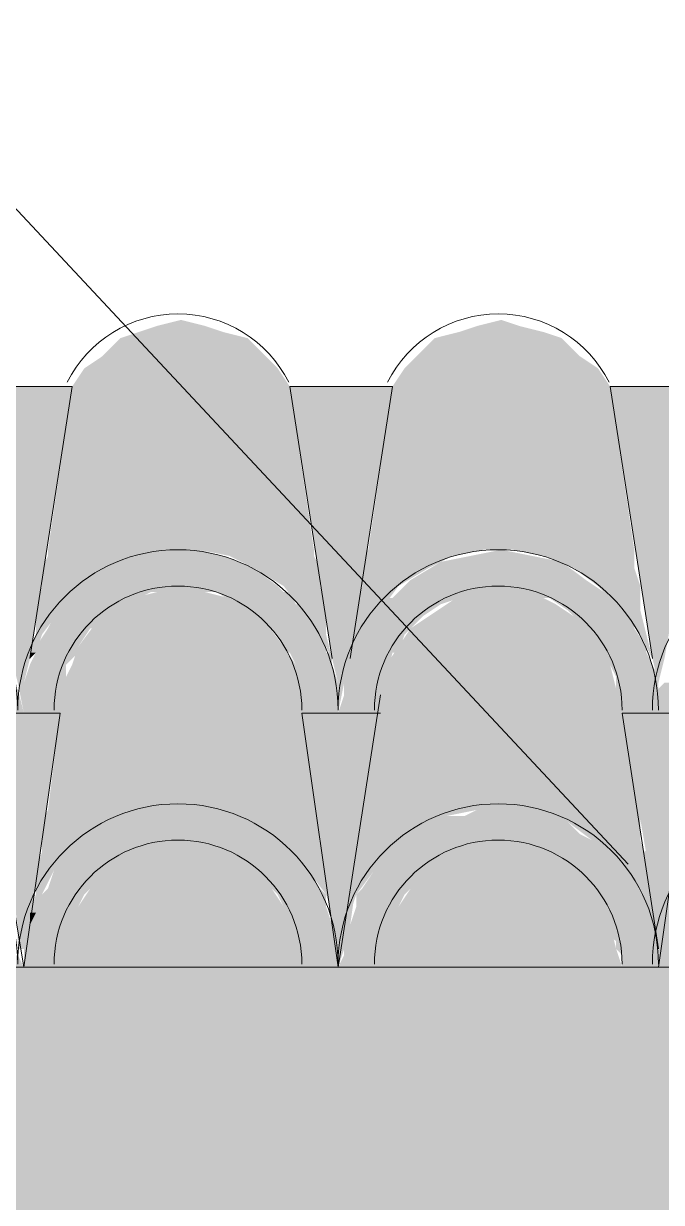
# Model space of a CAD drawing. Header units: millimetres. Extents: x 3949 to 6037, y -1956 to 1273.
# Drawn here: x 4827.37 to 4832.53, y -1552.83 to -1543.31 of the extents above; entities that cross this region are included whole.
import ezdxf

# ---------------------------------------------------------------- set-up
doc = ezdxf.new("R2010")
doc.units = ezdxf.units.MM
doc.layers.add('PADRÃO DE ENTRADA', color=7, linetype='Continuous', lineweight=0)

msp = doc.modelspace()

# ---------------------------------------------------------------- hatches: boundary and pattern name
at = {"layer": 'PADRÃO DE ENTRADA', "true_color": 0xffdf7e}
h = msp.add_hatch(color=41, dxfattribs=at)
h.dxf.hatch_style = 1
h.paths.add_polyline_path([(4835.4309, -1550.9297), (4835.0892, -1550.9297), (4834.7475, -1550.9297), (4829.8166, -1550.9297), (4829.6213, -1550.9297), (4812.6806, -1550.9297), (4812.2412, -1550.9297), (4811.9483, -1550.9297), (4811.6065, -1550.9297), (4811.1672, -1550.9297), (4811.1672, -1564.6455), (4821.4032, -1564.6455), (4826.8079, -1566.7879), (4826.8711, -1566.5984), (4827.9939, -1567.2819), (4826.7246, -1567.0377), (4826.8079, -1566.7879), (4821.4032, -1564.6455), (4811.1672, -1564.6455), (4811.1672, -1576.1533), (4812.4709, -1576.6701), (4812.5341, -1576.4805), (4813.657, -1577.164), (4812.3877, -1576.9199), (4812.4709, -1576.6701), (4811.1672, -1576.1533), (4811.1672, -1595.5028), (4835.1463, -1595.5028), (4835.1463, -1594.087), (4836.4156, -1594.087), (4836.4156, -1595.5028), (4846.5087, -1595.5028), (4846.2662, -1550.9297), (4836.4074, -1550.9297), (4836.4074, -1561.0844), (4842.9976, -1561.0844), (4842.9976, -1585.2731), (4836.855, -1585.2731), (4836.855, -1586.2007), (4834.5116, -1586.2007), (4834.5116, -1585.2731), (4831.633, -1585.2731), (4831.633, -1585.7259), (4830.1812, -1585.7259), (4830.1812, -1585.2731), (4828.4881, -1585.2731), (4828.4881, -1561.0844), (4835.4309, -1561.0844)])
h.paths.add_polyline_path([(4826.7102, -1578.2617), (4826.7102, -1578.5536), (4827.2814, -1578.5536), (4827.2814, -1579.1883), (4826.7102, -1579.1883), (4826.7102, -1579.4549), (4815.2227, -1579.4549), (4815.2227, -1579.1883), (4814.6261, -1579.1883), (4814.6261, -1578.5536), (4815.2227, -1578.5536), (4815.2227, -1578.2617)], flags=16)
h.paths.add_polyline_path([(4826.1136, -1578.5536), (4826.1136, -1578.4521), (4826.5706, -1578.4521), (4826.5706, -1579.2899), (4826.1136, -1579.2899), (4815.8193, -1579.1883), (4815.8193, -1579.2899), (4815.3369, -1579.2899), (4815.3369, -1578.4521), (4815.8193, -1578.4521), (4815.8193, -1578.5536)], flags=0)
h.paths.add_polyline_path([(4825.3132, -1595.6059), (4832.7002, -1595.6059), (4832.7002, -1592.3623), (4825.3132, -1592.3623)], flags=9)

# ---------------------------------------------------------------- linework, layer by layer
at = {"layer": 'PADRÃO DE ENTRADA', "color": 150, "lineweight": 5, "true_color": 0x007eff}
msp.add_lwpolyline([(4832.2576, -1550.0997), (4825.9109, -1543.3137), (4825.3251, -1543.3137)], dxfattribs=at)
at = {"layer": 'PADRÃO DE ENTRADA', "color": 7, "lineweight": 5}
for points in [[(4826.9362, -1546.2429), (4827.7661, -1546.2429)], [(4827.4244, -1548.4399), (4827.7661, -1546.2429)], [(4829.5237, -1546.2429), (4830.3536, -1546.2429)], [(4829.8654, -1548.4399), (4829.5237, -1546.2429)], [(4830.0119, -1548.4399), (4830.3536, -1546.2429)], [(4832.1112, -1546.2429), (4832.9411, -1546.2429)], [(4832.4529, -1548.4399), (4832.1112, -1546.2429)], [(4829.6213, -1548.8792), (4829.9142, -1550.9297), (4830.256, -1548.7328)], [(4827.6685, -1548.8792), (4827.3756, -1548.8792), (4827.0338, -1548.8792)], [(4827.0338, -1548.8792), (4827.3756, -1550.9297), (4827.6685, -1548.8792)], [(4830.256, -1548.8792), (4829.9142, -1548.8792), (4829.6213, -1548.8792)], [(4829.9142, -1548.8792), (4829.9142, -1548.8792)], [(4832.7946, -1548.8792), (4832.5017, -1548.8792), (4832.2088, -1548.8792)], [(4832.5017, -1550.7832), (4832.2088, -1548.8792)], [(4832.5017, -1550.9297), (4832.7946, -1548.8792)], [(4832.5017, -1548.8792), (4832.5017, -1548.8792)], [(4832.5017, -1548.8792), (4832.5017, -1548.8792)], [(4841.1918, -1550.9297), (4812.6806, -1550.9297)], [(4827.6685, -1550.9297), (4827.3756, -1550.9297), (4827.0338, -1550.9297)], [(4830.256, -1550.9297), (4829.9142, -1550.9297), (4829.6213, -1550.9297)], [(4829.8166, -1550.9297), (4847.929, -1550.9297), (4846.5132, -1550.9297), (4847.929, -1550.9297)], [(4832.7946, -1550.9297), (4832.5017, -1550.9297), (4832.2088, -1550.9297)]]:
    msp.add_lwpolyline(points, dxfattribs=at)
for points in [[(4824.7393, -1548.8547, -0.999977), (4827.3266, -1548.8548, -0.999977), (4829.9141, -1548.8548, -0.999977), (4832.5016, -1548.8548)], [(4832.4529, -1548.8547, -0.999977), (4835.0403, -1548.8548, -0.999977), (4837.6278, -1548.8548, -0.999977), (4840.2153, -1548.8548)], [(4824.7393, -1550.9052, -0.999977), (4827.3266, -1550.9053, -0.999977), (4829.9141, -1550.9053, -0.999977), (4832.5016, -1550.9053)], [(4832.4529, -1550.9052, -0.999977), (4835.0403, -1550.9053, -0.999977), (4837.6278, -1550.9053, -0.999977), (4840.2153, -1550.9053)]]:
    msp.add_lwpolyline(points, format="xyb", dxfattribs=at)
for centre, start, end in [((4828.6205, -1546.6579), 26.62312, 153.36929), ((4831.208, -1546.6579), 26.62312, 153.36929), ((4828.6205, -1548.8548), 0.0024, 179.9938), ((4831.208, -1548.8548), 0.0024, 179.9938), ((4828.6205, -1550.9053), 0.0024, 179.9938), ((4831.208, -1550.9053), 0.0024, 179.9938)]:
    msp.add_arc(centre, 1.0008, start, end, dxfattribs=at)
at = {"layer": 'PADRÃO DE ENTRADA', "color": 244, "true_color": 0x991b1e, "transparency": 33554559}
for points in [[(4828.4496, -1545.7547), (4828.8402, -1545.7547), (4828.3032, -1545.8035)], [(4828.8402, -1545.7547), (4828.3032, -1545.8035), (4828.9866, -1545.8035)], [(4828.6449, -1545.7059), (4828.4496, -1545.7547), (4828.8402, -1545.7547)], [(4831.0371, -1545.7547), (4831.3788, -1545.7547), (4830.8906, -1545.8035)], [(4831.3788, -1545.7547), (4830.8906, -1545.8035), (4831.5741, -1545.8035)], [(4831.2324, -1545.7059), (4831.0371, -1545.7547), (4831.3788, -1545.7547)], [(4828.1567, -1545.8524), (4829.1819, -1545.8524), (4828.0102, -1545.9988)], [(4829.1819, -1545.8524), (4828.0102, -1545.9988), (4829.3284, -1545.9988)], [(4828.3032, -1545.8035), (4828.9866, -1545.8035), (4828.1567, -1545.8524)], [(4828.9866, -1545.8035), (4828.1567, -1545.8524), (4829.1819, -1545.8524)], [(4830.6954, -1545.8524), (4831.7206, -1545.8524), (4830.5489, -1545.9988)], [(4831.7206, -1545.8524), (4830.5489, -1545.9988), (4831.867, -1545.9988)], [(4830.8906, -1545.8035), (4831.5741, -1545.8035), (4830.6954, -1545.8524)], [(4831.5741, -1545.8035), (4830.6954, -1545.8524), (4831.7206, -1545.8524)], [(4828.0102, -1545.9988), (4829.3284, -1545.9988), (4827.8638, -1546.0965)], [(4829.3284, -1545.9988), (4827.8638, -1546.0965), (4829.426, -1546.0965)], [(4830.5489, -1545.9988), (4831.867, -1545.9988), (4830.4513, -1546.0965)], [(4831.867, -1545.9988), (4830.4513, -1546.0965), (4832.0135, -1546.0965)], [(4827.8638, -1546.0965), (4829.426, -1546.0965), (4827.7661, -1546.2429)], [(4829.426, -1546.0965), (4827.7661, -1546.2429), (4829.5237, -1546.2429)], [(4830.4513, -1546.0965), (4832.0135, -1546.0965), (4830.3536, -1546.2429)], [(4832.0135, -1546.0965), (4830.3536, -1546.2429), (4832.1112, -1546.2429)], [(4827.7661, -1546.2429), (4829.5237, -1546.2429), (4827.5708, -1547.5611)], [(4829.5237, -1546.2429), (4827.5708, -1547.5611), (4829.7189, -1547.5611)], [(4830.3536, -1546.2429), (4832.1112, -1546.2429), (4830.1583, -1547.5611)], [(4832.1112, -1546.2429), (4830.1583, -1547.5611), (4832.3064, -1547.5611)], [(4827.5708, -1547.5611), (4828.5473, -1547.5611), (4827.5708, -1547.6099)], [(4828.5473, -1547.5611), (4827.5708, -1547.6099), (4828.3032, -1547.6099)], [(4828.7914, -1547.5611), (4829.7189, -1547.5611), (4828.5473, -1547.5611)], [(4828.7914, -1547.5611), (4828.7914, -1547.5611), (4829.7189, -1547.5611)], [(4828.7914, -1547.5611), (4829.7189, -1547.5611), (4829.0355, -1547.6099)], [(4829.7189, -1547.5611), (4829.0355, -1547.6099), (4829.7189, -1547.6099)], [(4830.1583, -1547.5611), (4831.0859, -1547.5611), (4830.1095, -1547.6099)], [(4831.0859, -1547.5611), (4830.1095, -1547.6099), (4830.8418, -1547.6099)], [(4831.33, -1547.5611), (4832.3064, -1547.5611), (4831.0859, -1547.5611)], [(4831.33, -1547.5611), (4831.33, -1547.5611), (4832.3064, -1547.5611)], [(4831.33, -1547.5611), (4832.3064, -1547.5611), (4831.5741, -1547.6099)], [(4832.3064, -1547.5611), (4831.5741, -1547.6099), (4832.3064, -1547.6099)], [(4827.5708, -1547.6099), (4828.3032, -1547.6099), (4827.522, -1547.7075)], [(4828.3032, -1547.6099), (4827.522, -1547.7075), (4828.0591, -1547.7075)], [(4829.0355, -1547.6099), (4829.7189, -1547.6099), (4829.2307, -1547.7075)], [(4829.7189, -1547.6099), (4829.2307, -1547.7075), (4829.7678, -1547.7075)], [(4830.1095, -1547.6099), (4830.8418, -1547.6099), (4830.1095, -1547.7075)], [(4830.8418, -1547.6099), (4830.1095, -1547.7075), (4830.6465, -1547.7075)], [(4831.5741, -1547.6099), (4832.3064, -1547.6099), (4831.8182, -1547.7075)], [(4832.3064, -1547.6099), (4831.8182, -1547.7075), (4832.3064, -1547.7075)], [(4827.522, -1547.7075), (4828.0591, -1547.7075), (4827.522, -1547.854)], [(4828.0591, -1547.7075), (4827.522, -1547.854), (4827.8638, -1547.854)], [(4829.2307, -1547.7075), (4829.7678, -1547.7075), (4829.4748, -1547.854)], [(4829.7678, -1547.7075), (4829.4748, -1547.854), (4829.7678, -1547.854)], [(4830.1095, -1547.7075), (4830.6465, -1547.7075), (4830.1095, -1547.854)], [(4830.6465, -1547.7075), (4830.1095, -1547.854), (4830.4024, -1547.854)], [(4831.8182, -1547.7075), (4832.3064, -1547.7075), (4832.0135, -1547.854)], [(4832.3064, -1547.7075), (4832.0135, -1547.854), (4832.3553, -1547.854)], [(4827.522, -1547.854), (4827.8638, -1547.854), (4827.4732, -1548.0493)], [(4827.8638, -1547.854), (4827.4732, -1548.0493), (4827.6685, -1548.0493)], [(4829.4748, -1547.854), (4829.7678, -1547.854), (4829.6213, -1548.0493)], [(4829.7678, -1547.854), (4829.6213, -1548.0493), (4829.8166, -1548.0493)], [(4830.1095, -1547.854), (4830.4024, -1547.854), (4830.0607, -1548.0493)], [(4830.4024, -1547.854), (4830.0607, -1548.0493), (4830.256, -1548.0493)], [(4832.0135, -1547.854), (4832.3553, -1547.854), (4832.2088, -1548.0493)], [(4832.3553, -1547.854), (4832.2088, -1548.0493), (4832.3553, -1548.0493)], [(4828.2543, -1547.9516), (4829.0355, -1547.9516), (4828.1079, -1548.0493)], [(4829.0355, -1547.9516), (4828.1079, -1548.0493), (4829.1819, -1548.0493)], [(4828.4496, -1547.9028), (4828.8402, -1547.9028), (4828.2543, -1547.9516)], [(4828.8402, -1547.9028), (4828.2543, -1547.9516), (4829.0355, -1547.9516)], [(4828.6449, -1547.9028), (4828.4496, -1547.9028), (4828.8402, -1547.9028)], [(4830.9395, -1547.9028), (4831.4765, -1547.9028), (4830.793, -1548.0005)], [(4831.4765, -1547.9028), (4830.793, -1548.0005), (4831.6718, -1548.0005)], [(4831.1347, -1547.9028), (4831.33, -1547.9028), (4830.9395, -1547.9028)], [(4831.33, -1547.9028), (4830.9395, -1547.9028), (4831.4765, -1547.9028)], [(4827.4732, -1548.0493), (4827.6685, -1548.0493), (4827.4732, -1548.2446)], [(4827.6685, -1548.0493), (4827.4732, -1548.2446), (4827.522, -1548.2446)], [(4828.1079, -1548.0493), (4829.1819, -1548.0493), (4827.9614, -1548.1469)], [(4829.1819, -1548.0493), (4827.9614, -1548.1469), (4829.3284, -1548.1469)], [(4829.6213, -1548.0493), (4829.8166, -1548.0493), (4829.7678, -1548.2446)], [(4829.8166, -1548.0493), (4829.7678, -1548.2446), (4829.8166, -1548.2446)], [(4830.0607, -1548.0493), (4830.256, -1548.0493), (4830.0119, -1548.2446)], [(4830.256, -1548.0493), (4830.0119, -1548.2446), (4830.1095, -1548.2446)], [(4830.793, -1548.0005), (4831.6718, -1548.0005), (4830.6465, -1548.0981)], [(4831.6718, -1548.0005), (4830.6465, -1548.0981), (4831.8182, -1548.0981)], [(4832.2088, -1548.0493), (4832.3553, -1548.0493), (4832.3553, -1548.2446)], [(4832.3553, -1548.0493), (4832.3553, -1548.2446), (4832.4041, -1548.2446)], [(4827.9614, -1548.1469), (4829.3284, -1548.1469), (4827.8149, -1548.3422)], [(4829.3284, -1548.1469), (4827.8149, -1548.3422), (4829.4748, -1548.3422)], [(4830.6465, -1548.0981), (4831.8182, -1548.0981), (4830.5001, -1548.1957)], [(4831.8182, -1548.0981), (4830.5001, -1548.1957), (4831.9647, -1548.1957)], [(4827.4732, -1548.2446), (4827.522, -1548.2446), (4827.4244, -1548.391)], [(4827.522, -1548.2446), (4827.4244, -1548.391), (4827.4732, -1548.391)], [(4829.8654, -1548.4399), (4829.8166, -1548.2446), (4829.7678, -1548.2446)], [(4829.8654, -1548.4399), (4829.8654, -1548.4399), (4829.8166, -1548.2446)], [(4830.0119, -1548.4399), (4830.0119, -1548.4399), (4830.1095, -1548.2446)], [(4830.0119, -1548.4399), (4830.1095, -1548.2446), (4830.0119, -1548.2446)], [(4830.5001, -1548.1957), (4831.9647, -1548.1957), (4830.4024, -1548.3422)], [(4831.9647, -1548.1957), (4830.4024, -1548.3422), (4832.0623, -1548.3422)], [(4832.4529, -1548.4399), (4832.4041, -1548.2446), (4832.3553, -1548.2446)], [(4832.4529, -1548.4399), (4832.4529, -1548.4399), (4832.4041, -1548.2446)], [(4827.8149, -1548.3422), (4829.4748, -1548.3422), (4827.7661, -1548.4887)], [(4829.4748, -1548.3422), (4827.7661, -1548.4887), (4829.5725, -1548.4887)], [(4830.4024, -1548.3422), (4832.0623, -1548.3422), (4830.3048, -1548.4887)], [(4832.0623, -1548.3422), (4830.3048, -1548.4887), (4832.1112, -1548.4887)], [(4827.4732, -1548.391), (4827.4244, -1548.391), (4827.4244, -1548.4399)], [(4827.7661, -1548.4887), (4829.5725, -1548.4887), (4827.6685, -1548.684)], [(4829.5725, -1548.4887), (4827.6685, -1548.684), (4829.6213, -1548.684)], [(4830.3048, -1548.4887), (4832.1112, -1548.4887), (4830.256, -1548.684)], [(4832.1112, -1548.4887), (4830.256, -1548.684), (4832.16, -1548.684)], [(4827.6685, -1548.684), (4829.6213, -1548.684), (4827.6685, -1548.8792)], [(4829.6213, -1548.684), (4827.6685, -1548.8792), (4829.6213, -1548.8792)], [(4830.256, -1548.684), (4832.16, -1548.684), (4830.256, -1548.8792)], [(4832.16, -1548.684), (4830.256, -1548.8792), (4832.2088, -1548.8792)], [(4827.6685, -1548.8792), (4829.6213, -1548.8792), (4827.5708, -1549.6604)], [(4829.6213, -1548.8792), (4827.5708, -1549.6604), (4829.7678, -1549.6604)], [(4830.256, -1548.8792), (4832.2088, -1548.8792), (4830.1095, -1549.6604)], [(4832.2088, -1548.8792), (4830.1095, -1549.6604), (4832.3553, -1549.6604)], [(4827.5708, -1549.6604), (4828.4008, -1549.6604), (4827.522, -1549.758)], [(4828.4008, -1549.6604), (4827.522, -1549.758), (4828.2055, -1549.758)], [(4828.6449, -1549.6604), (4827.5708, -1549.6604), (4828.4008, -1549.6604)], [(4828.889, -1549.6604), (4829.7678, -1549.6604), (4828.6449, -1549.6604)], [(4828.889, -1549.6604), (4828.889, -1549.6604), (4829.7678, -1549.6604)], [(4828.889, -1549.6604), (4829.7678, -1549.6604), (4829.1331, -1549.758)], [(4829.7678, -1549.6604), (4829.1331, -1549.758), (4829.7678, -1549.758)], [(4831.2812, -1549.6604), (4830.1095, -1549.6604), (4831.0371, -1549.6604)], [(4830.1095, -1549.6604), (4831.0371, -1549.6604), (4830.1095, -1549.7092)], [(4831.0371, -1549.6604), (4830.1095, -1549.7092), (4830.793, -1549.7092)], [(4831.2812, -1549.6604), (4832.3553, -1549.6604), (4831.5253, -1549.7092)], [(4832.3553, -1549.6604), (4831.5253, -1549.7092), (4832.3553, -1549.7092)], [(4827.522, -1549.758), (4828.2055, -1549.758), (4827.522, -1549.8556)], [(4828.2055, -1549.758), (4827.522, -1549.8556), (4827.9614, -1549.8556)], [(4829.1331, -1549.758), (4829.7678, -1549.758), (4829.3284, -1549.8556)], [(4829.7678, -1549.758), (4829.3284, -1549.8556), (4829.7678, -1549.8556)], [(4830.1095, -1549.7092), (4830.793, -1549.7092), (4830.1095, -1549.8556)], [(4830.793, -1549.7092), (4830.1095, -1549.8556), (4830.5977, -1549.8556)], [(4831.5253, -1549.7092), (4832.3553, -1549.7092), (4831.7694, -1549.758)], [(4832.3553, -1549.7092), (4831.7694, -1549.758), (4832.3553, -1549.758)], [(4831.7694, -1549.758), (4832.3553, -1549.758), (4831.9647, -1549.9045)], [(4832.3553, -1549.758), (4831.9647, -1549.9045), (4832.3553, -1549.9045)], [(4827.522, -1549.8556), (4827.9614, -1549.8556), (4827.522, -1550.0021)], [(4827.9614, -1549.8556), (4827.522, -1550.0021), (4827.8149, -1550.0021)], [(4829.3284, -1549.8556), (4829.7678, -1549.8556), (4829.5237, -1550.0021)], [(4829.7678, -1549.8556), (4829.5237, -1550.0021), (4829.8166, -1550.0021)], [(4830.1095, -1549.8556), (4830.5977, -1549.8556), (4830.0607, -1549.9533)], [(4830.5977, -1549.8556), (4830.0607, -1549.9533), (4830.4024, -1549.9533)], [(4830.0607, -1549.9533), (4830.4024, -1549.9533), (4830.0607, -1550.1486)], [(4830.4024, -1549.9533), (4830.0607, -1550.1486), (4830.2072, -1550.1486)], [(4831.9647, -1549.9045), (4832.3553, -1549.9045), (4832.16, -1550.0509)], [(4832.3553, -1549.9045), (4832.16, -1550.0509), (4832.4041, -1550.0509)], [(4827.522, -1550.0021), (4827.8149, -1550.0021), (4827.4732, -1550.1486)], [(4827.8149, -1550.0021), (4827.4732, -1550.1486), (4827.6197, -1550.1486)], [(4829.5237, -1550.0021), (4829.8166, -1550.0021), (4829.6701, -1550.1486)], [(4829.8166, -1550.0021), (4829.6701, -1550.1486), (4829.8166, -1550.1486)], [(4832.16, -1550.0509), (4832.4041, -1550.0509), (4832.3064, -1550.2462)], [(4832.4041, -1550.0509), (4832.3064, -1550.2462), (4832.4529, -1550.2462)], [(4827.4732, -1550.1486), (4827.6197, -1550.1486), (4827.4732, -1550.3438)], [(4827.6197, -1550.1486), (4827.4732, -1550.3438), (4827.522, -1550.3438)], [(4829.6701, -1550.1486), (4829.8166, -1550.1486), (4829.8166, -1550.3438)], [(4829.8166, -1550.1486), (4829.8166, -1550.3438), (4829.8654, -1550.3438)], [(4830.0607, -1550.1486), (4830.2072, -1550.1486), (4830.0119, -1550.3438)], [(4830.2072, -1550.1486), (4830.0119, -1550.3438), (4830.0607, -1550.3438)], [(4832.3064, -1550.2462), (4832.4529, -1550.2462), (4832.4041, -1550.4903)], [(4832.4529, -1550.2462), (4832.4041, -1550.4903), (4832.4529, -1550.4903)], [(4827.4732, -1550.3438), (4827.522, -1550.3438), (4827.4244, -1550.4903)], [(4827.522, -1550.3438), (4827.4244, -1550.4903), (4827.4732, -1550.4903)], [(4829.8654, -1550.4903), (4829.8654, -1550.3438), (4829.8166, -1550.3438)], [(4829.8654, -1550.4903), (4829.8654, -1550.4903), (4829.8654, -1550.3438)], [(4830.0119, -1550.4903), (4830.0119, -1550.4903), (4830.0607, -1550.3438)], [(4830.0119, -1550.4903), (4830.0607, -1550.3438), (4830.0119, -1550.3438)], [(4827.4732, -1550.4903), (4827.4244, -1550.4903), (4827.4244, -1550.588)], [(4829.8654, -1550.4903), (4829.8654, -1550.588), (4829.8654, -1550.588)], [(4830.0119, -1550.4903), (4830.0119, -1550.588), (4830.0119, -1550.588)], [(4832.5017, -1550.6856), (4832.4529, -1550.4903), (4832.4041, -1550.4903)], [(4832.5017, -1550.6856), (4832.5017, -1550.6856), (4832.4529, -1550.4903)], [(4832.5017, -1550.6856), (4832.5017, -1550.7832), (4832.5017, -1550.7832)], [(4832.5017, -1550.7832), (4832.5017, -1550.7832), (4832.5017, -1550.6856)], [(4832.5017, -1550.7832), (4832.5017, -1550.9297), (4832.5017, -1550.9297)]]:
    msp.add_solid(points, dxfattribs=at)
at = {"layer": 'PADRÃO DE ENTRADA', "transparency": 33554559}
for points in [[(4826.9362, -1546.2429), (4827.7661, -1546.2429), (4827.2779, -1548.4399)], [(4827.7661, -1546.2429), (4827.2779, -1548.4399), (4827.4244, -1548.4399)], [(4829.5237, -1546.2429), (4830.3536, -1546.2429), (4829.8654, -1548.4399)], [(4830.3536, -1546.2429), (4829.8654, -1548.4399), (4830.0119, -1548.4399)], [(4832.1112, -1546.2429), (4832.9411, -1546.2429), (4832.4529, -1548.4399)], [(4832.9411, -1546.2429), (4832.4529, -1548.4399), (4832.5505, -1548.4399)], [(4828.5473, -1547.5611), (4828.7914, -1547.5611), (4828.3032, -1547.6099)], [(4828.7914, -1547.5611), (4828.3032, -1547.6099), (4828.9866, -1547.6099)], [(4831.2324, -1547.5611), (4830.9883, -1547.6099), (4831.4765, -1547.6099)], [(4828.3032, -1547.6099), (4828.9866, -1547.6099), (4828.0591, -1547.7075)], [(4828.9866, -1547.6099), (4828.0591, -1547.7075), (4829.2307, -1547.7075)], [(4830.7442, -1547.6587), (4831.7206, -1547.6587), (4830.5001, -1547.8052)], [(4831.7206, -1547.6587), (4830.5001, -1547.8052), (4831.9159, -1547.8052)], [(4830.9883, -1547.6099), (4831.4765, -1547.6099), (4830.7442, -1547.6587)], [(4831.4765, -1547.6099), (4830.7442, -1547.6587), (4831.7206, -1547.6587)], [(4831.7206, -1547.6587), (4830.7442, -1547.6587), (4830.7442, -1547.6587)], [(4830.7442, -1547.6587), (4830.7442, -1547.6587), (4831.7206, -1547.6587)], [(4831.4765, -1547.6099), (4830.9883, -1547.6099), (4830.9883, -1547.6099)], [(4830.9883, -1547.6099), (4830.9883, -1547.6099), (4831.4765, -1547.6099)], [(4828.0591, -1547.7075), (4829.2307, -1547.7075), (4827.8638, -1547.854)], [(4829.2307, -1547.7075), (4827.8638, -1547.854), (4829.426, -1547.854)], [(4827.8638, -1547.854), (4829.426, -1547.854), (4827.8149, -1547.9028)], [(4829.426, -1547.854), (4827.8149, -1547.9028), (4829.4748, -1547.9028)], [(4830.5001, -1547.8052), (4831.9159, -1547.8052), (4830.4024, -1547.9028)], [(4831.9159, -1547.8052), (4830.4024, -1547.9028), (4832.0623, -1547.9028)], [(4831.9159, -1547.8052), (4830.5001, -1547.8052), (4830.5001, -1547.8052)], [(4830.5001, -1547.8052), (4830.5001, -1547.8052), (4831.9159, -1547.8052)], [(4827.7661, -1547.9028), (4828.4008, -1547.9028), (4827.7173, -1548.0005)], [(4828.4008, -1547.9028), (4827.7173, -1548.0005), (4828.2055, -1548.0005)], [(4827.8149, -1547.9028), (4828.5473, -1547.9028), (4827.7661, -1547.9028)], [(4828.5473, -1547.9028), (4827.7661, -1547.9028), (4828.4008, -1547.9028)], [(4828.7425, -1547.9028), (4829.4748, -1547.9028), (4828.9378, -1547.9028)], [(4829.4748, -1547.9028), (4828.9378, -1547.9028), (4829.5237, -1547.9028)], [(4828.9378, -1547.9028), (4829.5237, -1547.9028), (4829.0843, -1548.0005)], [(4829.5237, -1547.9028), (4829.0843, -1548.0005), (4829.5725, -1548.0005)], [(4830.3048, -1547.9516), (4830.8906, -1547.9516), (4830.256, -1548.0005)], [(4830.8906, -1547.9516), (4830.256, -1548.0005), (4830.7442, -1548.0005)], [(4830.3048, -1547.9516), (4830.3048, -1547.9516), (4830.8906, -1547.9516)], [(4830.3048, -1547.9516), (4830.8906, -1547.9516), (4830.3536, -1547.9516)], [(4830.4024, -1547.9028), (4831.0859, -1547.9028), (4830.3536, -1547.9516)], [(4831.0859, -1547.9028), (4830.3536, -1547.9516), (4830.8906, -1547.9516)], [(4831.2812, -1547.9028), (4830.4024, -1547.9028), (4831.0859, -1547.9028)], [(4831.4765, -1547.9028), (4832.0623, -1547.9028), (4831.2812, -1547.9028)], [(4831.4765, -1547.9028), (4831.4765, -1547.9028), (4832.0623, -1547.9028)], [(4831.4765, -1547.9028), (4832.0623, -1547.9028), (4831.5741, -1547.9516)], [(4832.0623, -1547.9028), (4831.5741, -1547.9516), (4832.1112, -1547.9516)], [(4831.5741, -1547.9516), (4832.1112, -1547.9516), (4831.6229, -1547.9516)], [(4832.1112, -1547.9516), (4831.6229, -1547.9516), (4832.16, -1547.9516)], [(4831.6229, -1547.9516), (4832.16, -1547.9516), (4831.7694, -1548.0493)], [(4832.16, -1547.9516), (4831.7694, -1548.0493), (4832.2088, -1548.0493)], [(4827.7173, -1548.0005), (4828.2055, -1548.0005), (4827.6197, -1548.0981)], [(4828.2055, -1548.0005), (4827.6197, -1548.0981), (4828.0591, -1548.0981)], [(4828.2055, -1548.0005), (4827.7173, -1548.0005), (4827.7173, -1548.0005)], [(4827.7173, -1548.0005), (4827.7173, -1548.0005), (4828.2055, -1548.0005)], [(4829.5725, -1548.0005), (4829.0843, -1548.0005), (4829.6213, -1548.0005)], [(4829.0843, -1548.0005), (4829.6213, -1548.0005), (4829.2307, -1548.0981)], [(4829.6213, -1548.0005), (4829.2307, -1548.0981), (4829.6701, -1548.0981)], [(4830.256, -1548.0005), (4830.7442, -1548.0005), (4830.1583, -1548.0981)], [(4830.7442, -1548.0005), (4830.1583, -1548.0981), (4830.5977, -1548.0981)], [(4831.7694, -1548.0493), (4832.2088, -1548.0493), (4831.867, -1548.1469)], [(4832.2088, -1548.0493), (4831.867, -1548.1469), (4832.3064, -1548.1469)], [(4827.6197, -1548.0981), (4828.0591, -1548.0981), (4827.5708, -1548.1957)], [(4828.0591, -1548.0981), (4827.5708, -1548.1957), (4827.9614, -1548.1957)], [(4829.2307, -1548.0981), (4829.6701, -1548.0981), (4829.3284, -1548.1957)], [(4829.6701, -1548.0981), (4829.3284, -1548.1957), (4829.7678, -1548.1957)], [(4830.1583, -1548.1469), (4830.5489, -1548.1469), (4830.1095, -1548.2446)], [(4830.5489, -1548.1469), (4830.1095, -1548.2446), (4830.4513, -1548.2446)], [(4830.1583, -1548.0981), (4830.5977, -1548.0981), (4830.1583, -1548.1469)], [(4830.5977, -1548.0981), (4830.1583, -1548.1469), (4830.5489, -1548.1469)], [(4831.867, -1548.1469), (4832.3064, -1548.1469), (4831.9159, -1548.1957)], [(4832.3064, -1548.1469), (4831.9159, -1548.1957), (4832.3064, -1548.1957)], [(4827.5708, -1548.1957), (4827.9126, -1548.1957), (4827.4732, -1548.3422)], [(4827.9126, -1548.1957), (4827.4732, -1548.3422), (4827.8149, -1548.3422)], [(4827.9614, -1548.1957), (4827.5708, -1548.1957), (4827.9126, -1548.1957)], [(4829.3772, -1548.1957), (4829.7678, -1548.1957), (4829.3284, -1548.1957)], [(4829.3772, -1548.1957), (4829.3772, -1548.1957), (4829.7678, -1548.1957)], [(4829.3772, -1548.1957), (4829.7678, -1548.1957), (4829.4748, -1548.3422)], [(4829.7678, -1548.1957), (4829.4748, -1548.3422), (4829.8166, -1548.3422)], [(4830.1095, -1548.2446), (4830.4513, -1548.2446), (4830.0119, -1548.391)], [(4830.4513, -1548.2446), (4830.0119, -1548.391), (4830.4024, -1548.391)], [(4831.9159, -1548.1957), (4832.3064, -1548.1957), (4832.0623, -1548.3422)], [(4832.3064, -1548.1957), (4832.0623, -1548.3422), (4832.4041, -1548.3422)], [(4827.4732, -1548.3422), (4827.8149, -1548.3422), (4827.4732, -1548.391)], [(4827.8149, -1548.3422), (4827.4732, -1548.391), (4827.8149, -1548.391)], [(4829.4748, -1548.3422), (4829.8166, -1548.3422), (4829.4748, -1548.391)], [(4829.8166, -1548.3422), (4829.4748, -1548.391), (4829.8166, -1548.391)], [(4832.0623, -1548.3422), (4832.4041, -1548.3422), (4832.0623, -1548.391)], [(4832.4041, -1548.3422), (4832.0623, -1548.391), (4832.4041, -1548.391)], [(4827.4244, -1548.4399), (4827.2779, -1548.4399), (4827.2779, -1548.4399)], [(4827.2779, -1548.4399), (4827.2779, -1548.4399), (4827.4244, -1548.4399)], [(4827.2779, -1548.4399), (4827.4244, -1548.4399), (4827.3267, -1548.6351)], [(4827.4244, -1548.4399), (4827.3267, -1548.6351), (4827.3756, -1548.6351)], [(4827.4732, -1548.391), (4827.8149, -1548.391), (4827.4244, -1548.4887)], [(4827.8149, -1548.391), (4827.4244, -1548.4887), (4827.7173, -1548.4887)], [(4827.8149, -1548.391), (4827.4732, -1548.391), (4827.4732, -1548.391)], [(4827.4732, -1548.391), (4827.4732, -1548.391), (4827.8149, -1548.391)], [(4829.4748, -1548.391), (4829.8166, -1548.391), (4829.5237, -1548.391)], [(4829.8166, -1548.391), (4829.5237, -1548.391), (4829.8654, -1548.391)], [(4829.5237, -1548.391), (4829.8654, -1548.391), (4829.5725, -1548.4887)], [(4829.8654, -1548.391), (4829.5725, -1548.4887), (4829.8654, -1548.4887)], [(4829.8654, -1548.4399), (4830.0119, -1548.4399), (4829.9142, -1548.6351)], [(4830.0119, -1548.4399), (4829.9142, -1548.6351), (4829.963, -1548.6351)], [(4830.0119, -1548.391), (4830.3536, -1548.391), (4829.963, -1548.5863)], [(4830.3536, -1548.391), (4829.963, -1548.5863), (4830.3048, -1548.5863)], [(4830.4024, -1548.391), (4830.0119, -1548.391), (4830.3536, -1548.391)], [(4832.4041, -1548.391), (4832.0623, -1548.391), (4832.0623, -1548.391)], [(4832.0623, -1548.391), (4832.0623, -1548.391), (4832.4041, -1548.391)], [(4832.0623, -1548.391), (4832.4041, -1548.391), (4832.1112, -1548.4887)], [(4832.4041, -1548.391), (4832.1112, -1548.4887), (4832.4529, -1548.4887)], [(4832.5505, -1548.4399), (4832.4529, -1548.4399), (4832.4529, -1548.4399)], [(4832.5017, -1548.6351), (4832.5505, -1548.4399), (4832.4529, -1548.4399)], [(4832.5017, -1548.6351), (4832.5017, -1548.6351), (4832.5505, -1548.4399)], [(4827.4244, -1548.4887), (4827.7173, -1548.4887), (4827.3756, -1548.6351)], [(4827.7173, -1548.4887), (4827.3756, -1548.6351), (4827.7173, -1548.6351)], [(4829.5725, -1548.4887), (4829.8654, -1548.4887), (4829.5725, -1548.6351)], [(4829.8654, -1548.4887), (4829.5725, -1548.6351), (4829.9142, -1548.6351)], [(4832.1112, -1548.4887), (4832.4529, -1548.4887), (4832.16, -1548.5863)], [(4832.4529, -1548.4887), (4832.16, -1548.5863), (4832.5017, -1548.5863)], [(4827.3756, -1548.6351), (4827.3267, -1548.6351), (4827.3267, -1548.6351)], [(4827.3267, -1548.6351), (4827.3267, -1548.6351), (4827.3756, -1548.6351)], [(4827.3756, -1548.8792), (4827.3756, -1548.6351), (4827.3267, -1548.6351)], [(4827.3756, -1548.8792), (4827.3756, -1548.8792), (4827.3756, -1548.6351)], [(4827.3756, -1548.6351), (4827.7173, -1548.6351), (4827.3756, -1548.684)], [(4827.7173, -1548.6351), (4827.3756, -1548.684), (4827.6685, -1548.684)], [(4829.5725, -1548.6351), (4829.9142, -1548.6351), (4829.6213, -1548.684)], [(4829.9142, -1548.6351), (4829.6213, -1548.684), (4829.9142, -1548.684)], [(4829.9142, -1548.8792), (4829.9142, -1548.8792), (4829.963, -1548.6351)], [(4829.9142, -1548.8792), (4829.963, -1548.6351), (4829.9142, -1548.6351)], [(4830.3048, -1548.5863), (4829.963, -1548.5863), (4829.963, -1548.5863)], [(4829.963, -1548.5863), (4829.963, -1548.5863), (4830.3048, -1548.5863)], [(4829.963, -1548.5863), (4830.3048, -1548.5863), (4829.963, -1548.7328)], [(4830.3048, -1548.5863), (4829.963, -1548.7328), (4830.256, -1548.7328)], [(4832.16, -1548.5863), (4832.5017, -1548.5863), (4832.16, -1548.684)], [(4832.5017, -1548.5863), (4832.16, -1548.684), (4832.5017, -1548.684)], [(4832.5505, -1548.6351), (4832.8435, -1548.6351), (4832.5017, -1548.684)], [(4832.8435, -1548.6351), (4832.5017, -1548.684), (4832.8435, -1548.684)], [(4832.5017, -1548.6351), (4832.5017, -1548.8792), (4832.5017, -1548.8792)], [(4827.3267, -1548.684), (4827.0338, -1548.8792), (4827.3756, -1548.8792)], [(4827.3756, -1548.684), (4827.6685, -1548.684), (4827.3756, -1548.8792)], [(4827.6685, -1548.684), (4827.3756, -1548.8792), (4827.6685, -1548.8792)], [(4829.6213, -1548.684), (4829.9142, -1548.684), (4829.6213, -1548.8792)], [(4829.9142, -1548.684), (4829.6213, -1548.8792), (4829.9142, -1548.8792)], [(4829.963, -1548.7328), (4830.256, -1548.7328), (4829.9142, -1548.8792)], [(4830.256, -1548.7328), (4829.9142, -1548.8792), (4830.256, -1548.8792)], [(4832.16, -1548.684), (4832.5017, -1548.684), (4832.2088, -1548.8792)], [(4832.5017, -1548.684), (4832.2088, -1548.8792), (4832.5017, -1548.8792)], [(4832.5017, -1548.684), (4832.8435, -1548.684), (4832.5017, -1548.8792)], [(4832.8435, -1548.684), (4832.5017, -1548.8792), (4832.7946, -1548.8792)], [(4827.0338, -1548.8792), (4827.6685, -1548.8792), (4827.3267, -1550.588)], [(4827.3756, -1548.8792), (4827.0338, -1548.8792), (4827.0338, -1548.8792)], [(4827.0338, -1548.8792), (4827.0338, -1548.8792), (4827.3756, -1548.8792)], [(4827.6685, -1548.8792), (4827.3267, -1550.588), (4827.4244, -1550.588)], [(4827.6685, -1548.8792), (4827.3756, -1548.8792), (4827.3756, -1548.8792)], [(4827.3756, -1548.8792), (4827.3756, -1548.8792), (4827.6685, -1548.8792)], [(4829.6213, -1548.8792), (4830.256, -1548.8792), (4829.8654, -1550.588)], [(4829.9142, -1548.8792), (4829.6213, -1548.8792), (4829.6213, -1548.8792)], [(4829.6213, -1548.8792), (4829.6213, -1548.8792), (4829.9142, -1548.8792)], [(4830.256, -1548.8792), (4829.8654, -1550.588), (4830.0119, -1550.588)], [(4830.256, -1548.8792), (4829.9142, -1548.8792), (4829.9142, -1548.8792)], [(4829.9142, -1548.8792), (4829.9142, -1548.8792), (4830.256, -1548.8792)], [(4832.2088, -1548.8792), (4832.7946, -1548.8792), (4832.5017, -1550.588)], [(4832.5017, -1548.8792), (4832.2088, -1548.8792), (4832.2088, -1548.8792)], [(4832.2088, -1548.8792), (4832.2088, -1548.8792), (4832.5017, -1548.8792)], [(4832.7946, -1548.8792), (4832.5017, -1550.588), (4832.5505, -1550.588)], [(4828.4008, -1549.6604), (4828.889, -1549.6604), (4828.2055, -1549.758)], [(4828.889, -1549.6604), (4828.2055, -1549.758), (4829.1331, -1549.758)], [(4828.6449, -1549.6604), (4828.4008, -1549.6604), (4828.889, -1549.6604)], [(4831.0371, -1549.6604), (4831.3788, -1549.6604), (4830.9395, -1549.7092)], [(4831.3788, -1549.6604), (4830.9395, -1549.7092), (4831.5253, -1549.7092)], [(4831.2812, -1549.6604), (4831.0371, -1549.6604), (4831.3788, -1549.6604)], [(4828.2055, -1549.758), (4829.1331, -1549.758), (4827.9614, -1549.8556)], [(4829.1331, -1549.758), (4827.9614, -1549.8556), (4829.3284, -1549.8556)], [(4830.6954, -1549.758), (4831.7694, -1549.758), (4830.5977, -1549.8556)], [(4831.7694, -1549.758), (4830.5977, -1549.8556), (4831.867, -1549.8556)], [(4830.793, -1549.7092), (4831.6229, -1549.7092), (4830.6954, -1549.758)], [(4831.6229, -1549.7092), (4830.6954, -1549.758), (4831.7694, -1549.758)], [(4830.9395, -1549.7092), (4831.5253, -1549.7092), (4830.793, -1549.7092)], [(4831.5253, -1549.7092), (4830.793, -1549.7092), (4831.6229, -1549.7092)], [(4827.9614, -1549.8556), (4829.3284, -1549.8556), (4827.8149, -1549.9533)], [(4829.3284, -1549.8556), (4827.8149, -1549.9533), (4829.4748, -1549.9533)], [(4830.5977, -1549.8556), (4831.867, -1549.8556), (4830.5001, -1549.9045)], [(4831.867, -1549.8556), (4830.5001, -1549.9045), (4831.9647, -1549.9045)], [(4827.8149, -1549.9533), (4828.5473, -1549.9533), (4827.8149, -1550.0021)], [(4828.5473, -1549.9533), (4827.8149, -1550.0021), (4828.4984, -1550.0021)], [(4828.5473, -1549.9533), (4828.7425, -1549.9533), (4828.4008, -1550.0021)], [(4828.7425, -1549.9533), (4828.4008, -1550.0021), (4828.9378, -1550.0021)], [(4828.7425, -1549.9533), (4829.4748, -1549.9533), (4828.8402, -1550.0021)], [(4829.4748, -1549.9533), (4828.8402, -1550.0021), (4829.5237, -1550.0021)], [(4830.4024, -1549.9533), (4831.1347, -1549.9533), (4830.3536, -1550.0021)], [(4831.1347, -1549.9533), (4830.3536, -1550.0021), (4830.9395, -1550.0021)], [(4830.5001, -1549.9045), (4831.9647, -1549.9045), (4830.4024, -1549.9533)], [(4831.9647, -1549.9045), (4830.4024, -1549.9533), (4832.0623, -1549.9533)], [(4831.1347, -1549.9533), (4830.4024, -1549.9533), (4830.4024, -1549.9533)], [(4830.4024, -1549.9533), (4830.4024, -1549.9533), (4831.1347, -1549.9533)], [(4831.1347, -1549.9533), (4831.33, -1549.9533), (4830.9395, -1550.0021)], [(4831.33, -1549.9533), (4830.9395, -1550.0021), (4831.4765, -1550.0021)], [(4831.33, -1549.9533), (4832.0623, -1549.9533), (4831.4765, -1550.0021)], [(4832.0623, -1549.9533), (4831.4765, -1550.0021), (4832.1112, -1550.0021)], [(4827.7173, -1550.0509), (4828.2055, -1550.0509), (4827.6197, -1550.1486)], [(4828.2055, -1550.0509), (4827.6197, -1550.1486), (4828.0591, -1550.1486)], [(4827.7661, -1550.0021), (4828.4008, -1550.0021), (4827.7173, -1550.0509)], [(4828.4008, -1550.0021), (4827.7173, -1550.0509), (4828.2055, -1550.0509)], [(4827.8149, -1550.0021), (4828.4984, -1550.0021), (4827.7661, -1550.0021)], [(4828.4984, -1550.0021), (4827.7661, -1550.0021), (4828.4008, -1550.0021)], [(4828.2055, -1550.0509), (4829.0843, -1550.0509), (4828.0591, -1550.1486)], [(4829.0843, -1550.0509), (4828.0591, -1550.1486), (4829.2307, -1550.1486)], [(4828.4008, -1550.0021), (4828.9378, -1550.0021), (4828.2055, -1550.0509)], [(4828.9378, -1550.0021), (4828.2055, -1550.0509), (4829.0843, -1550.0509)], [(4828.9378, -1550.0021), (4829.5237, -1550.0021), (4828.8402, -1550.0021)], [(4828.9378, -1550.0021), (4828.9378, -1550.0021), (4829.5237, -1550.0021)], [(4828.9378, -1550.0021), (4829.5237, -1550.0021), (4829.0843, -1550.0509)], [(4829.5237, -1550.0021), (4829.0843, -1550.0509), (4829.5725, -1550.0509)], [(4829.0843, -1550.0509), (4829.5725, -1550.0509), (4829.2307, -1550.1486)], [(4829.5725, -1550.0509), (4829.2307, -1550.1486), (4829.6701, -1550.1486)], [(4830.3048, -1550.0509), (4830.793, -1550.0509), (4830.2072, -1550.1486)], [(4830.793, -1550.0509), (4830.2072, -1550.1486), (4830.6465, -1550.1486)], [(4830.3536, -1550.0021), (4830.9395, -1550.0021), (4830.3048, -1550.0509)], [(4830.9395, -1550.0021), (4830.3048, -1550.0509), (4830.793, -1550.0509)], [(4830.793, -1550.0509), (4831.6718, -1550.0509), (4830.6465, -1550.1486)], [(4831.6718, -1550.0509), (4830.6465, -1550.1486), (4831.8182, -1550.1486)], [(4830.9395, -1550.0021), (4831.4765, -1550.0021), (4830.793, -1550.0509)], [(4831.4765, -1550.0021), (4830.793, -1550.0509), (4831.6718, -1550.0509)], [(4831.4765, -1550.0021), (4832.1112, -1550.0021), (4831.6229, -1550.0509)], [(4832.1112, -1550.0021), (4831.6229, -1550.0509), (4832.16, -1550.0509)], [(4831.6718, -1550.0509), (4832.16, -1550.0509), (4831.6229, -1550.0509)], [(4831.6718, -1550.0509), (4831.6718, -1550.0509), (4832.16, -1550.0509)], [(4831.6718, -1550.0509), (4832.16, -1550.0509), (4831.8182, -1550.1486)], [(4832.16, -1550.0509), (4831.8182, -1550.1486), (4832.2576, -1550.1486)], [(4827.6197, -1550.1486), (4828.0591, -1550.1486), (4827.5708, -1550.295)], [(4828.0591, -1550.1486), (4827.5708, -1550.295), (4827.9126, -1550.295)], [(4828.0591, -1550.1486), (4827.6197, -1550.1486), (4827.6197, -1550.1486)], [(4827.6197, -1550.1486), (4827.6197, -1550.1486), (4828.0591, -1550.1486)], [(4828.0591, -1550.1486), (4829.2307, -1550.1486), (4827.9126, -1550.295)], [(4829.2307, -1550.1486), (4827.9126, -1550.295), (4829.3772, -1550.295)], [(4829.6701, -1550.1486), (4829.2307, -1550.1486), (4829.2307, -1550.1486)], [(4829.2307, -1550.1486), (4829.2307, -1550.1486), (4829.6701, -1550.1486)], [(4829.2307, -1550.1486), (4829.6701, -1550.1486), (4829.3772, -1550.295)], [(4829.6701, -1550.1486), (4829.3772, -1550.295), (4829.7678, -1550.295)], [(4830.2072, -1550.1486), (4830.6465, -1550.1486), (4830.1095, -1550.295)], [(4830.6465, -1550.1486), (4830.1095, -1550.295), (4830.5001, -1550.295)], [(4830.6465, -1550.1486), (4830.2072, -1550.1486), (4830.2072, -1550.1486)], [(4830.2072, -1550.1486), (4830.2072, -1550.1486), (4830.6465, -1550.1486)], [(4830.6465, -1550.1486), (4831.8182, -1550.1486), (4830.5001, -1550.295)], [(4831.8182, -1550.1486), (4830.5001, -1550.295), (4831.9647, -1550.295)], [(4831.8182, -1550.1486), (4832.2576, -1550.1486), (4831.9159, -1550.2462)], [(4832.2576, -1550.1486), (4831.9159, -1550.2462), (4832.3064, -1550.2462)], [(4831.9159, -1550.2462), (4832.3064, -1550.2462), (4831.9647, -1550.295)], [(4832.3064, -1550.2462), (4831.9647, -1550.295), (4832.3064, -1550.295)], [(4827.522, -1550.3438), (4827.8638, -1550.3438), (4827.4732, -1550.4415)], [(4827.8638, -1550.3438), (4827.4732, -1550.4415), (4827.8149, -1550.4415)], [(4827.5708, -1550.295), (4827.9126, -1550.295), (4827.522, -1550.3438)], [(4827.9126, -1550.295), (4827.522, -1550.3438), (4827.8638, -1550.3438)], [(4827.9126, -1550.295), (4829.3772, -1550.295), (4827.8149, -1550.4415)], [(4829.3772, -1550.295), (4827.8149, -1550.4415), (4829.4748, -1550.4415)], [(4829.3772, -1550.295), (4829.7678, -1550.295), (4829.426, -1550.3438)], [(4829.7678, -1550.295), (4829.426, -1550.3438), (4829.8166, -1550.3438)], [(4829.426, -1550.3438), (4829.8166, -1550.3438), (4829.4748, -1550.4415)], [(4829.8166, -1550.3438), (4829.4748, -1550.4415), (4829.8166, -1550.4415)], [(4830.1095, -1550.295), (4830.5001, -1550.295), (4830.0607, -1550.3438)], [(4830.5001, -1550.295), (4830.0607, -1550.3438), (4830.4513, -1550.3438)], [(4830.0607, -1550.3438), (4830.4513, -1550.3438), (4830.0607, -1550.4415)], [(4830.4513, -1550.3438), (4830.0607, -1550.4415), (4830.4024, -1550.4415)], [(4830.5001, -1550.295), (4831.9647, -1550.295), (4830.4024, -1550.4415)], [(4831.9647, -1550.295), (4830.4024, -1550.4415), (4832.0623, -1550.4415)], [(4831.9647, -1550.295), (4832.3064, -1550.295), (4832.0623, -1550.4415)], [(4832.3064, -1550.295), (4832.0623, -1550.4415), (4832.4041, -1550.4415)], [(4827.4732, -1550.4415), (4827.8149, -1550.4415), (4827.4244, -1550.588)], [(4827.8149, -1550.4415), (4827.4244, -1550.588), (4827.7661, -1550.588)], [(4827.8149, -1550.4415), (4829.4748, -1550.4415), (4827.7173, -1550.588)], [(4829.4748, -1550.4415), (4827.7173, -1550.588), (4829.5725, -1550.588)], [(4829.4748, -1550.4415), (4829.8166, -1550.4415), (4829.5725, -1550.588)], [(4829.8166, -1550.4415), (4829.5725, -1550.588), (4829.8654, -1550.588)], [(4830.0607, -1550.4415), (4830.4024, -1550.4415), (4830.0119, -1550.588)], [(4830.4024, -1550.4415), (4830.0119, -1550.588), (4830.3048, -1550.588)], [(4830.4024, -1550.4415), (4832.0623, -1550.4415), (4830.3048, -1550.588)], [(4832.0623, -1550.4415), (4830.3048, -1550.588), (4832.1112, -1550.588)], [(4832.0623, -1550.4415), (4832.4041, -1550.4415), (4832.0623, -1550.4903)], [(4832.4041, -1550.4415), (4832.0623, -1550.4903), (4832.4041, -1550.4903)], [(4832.0623, -1550.4903), (4832.4041, -1550.4903), (4832.1112, -1550.588)], [(4832.4041, -1550.4903), (4832.1112, -1550.588), (4832.4529, -1550.588)], [(4827.3267, -1550.588), (4827.4244, -1550.588), (4827.3267, -1550.7832)], [(4827.4244, -1550.588), (4827.3267, -1550.7832), (4827.3756, -1550.7832)], [(4827.4244, -1550.588), (4827.7173, -1550.588), (4827.3756, -1550.7832)], [(4827.7173, -1550.588), (4827.3756, -1550.7832), (4827.6685, -1550.7832)], [(4827.7661, -1550.588), (4827.4244, -1550.588), (4827.7173, -1550.588)], [(4827.7173, -1550.588), (4829.5725, -1550.588), (4827.6685, -1550.7832)], [(4829.5725, -1550.588), (4827.6685, -1550.7832), (4829.6213, -1550.7832)], [(4829.8654, -1550.588), (4829.5725, -1550.588), (4829.5725, -1550.588)], [(4829.5725, -1550.588), (4829.5725, -1550.588), (4829.8654, -1550.588)], [(4829.5725, -1550.588), (4829.8654, -1550.588), (4829.6213, -1550.7832)], [(4829.8654, -1550.588), (4829.6213, -1550.7832), (4829.9142, -1550.7832)], [(4830.0119, -1550.588), (4829.8654, -1550.588), (4829.8654, -1550.588)], [(4829.8654, -1550.588), (4829.8654, -1550.588), (4830.0119, -1550.588)], [(4829.8654, -1550.588), (4830.0119, -1550.588), (4829.9142, -1550.7832)], [(4830.0119, -1550.588), (4829.9142, -1550.7832), (4829.963, -1550.7832)], [(4829.963, -1550.588), (4829.963, -1550.588), (4830.3048, -1550.588)], [(4829.963, -1550.588), (4830.3048, -1550.588), (4830.0119, -1550.588)], [(4829.963, -1550.588), (4830.3048, -1550.588), (4829.963, -1550.7832)], [(4830.3048, -1550.588), (4829.963, -1550.7832), (4830.256, -1550.7832)], [(4830.3048, -1550.588), (4832.1112, -1550.588), (4830.256, -1550.7832)], [(4832.1112, -1550.588), (4830.256, -1550.7832), (4832.16, -1550.7832)], [(4832.1112, -1550.588), (4832.4529, -1550.588), (4832.16, -1550.6856)], [(4832.4529, -1550.588), (4832.16, -1550.6856), (4832.5017, -1550.6856)], [(4832.5017, -1550.7832), (4832.5017, -1550.7832), (4832.5505, -1550.588)], [(4832.5017, -1550.7832), (4832.5505, -1550.588), (4832.5017, -1550.588)], [(4832.16, -1550.6856), (4832.5017, -1550.6856), (4832.16, -1550.7832)], [(4832.5017, -1550.6856), (4832.16, -1550.7832), (4832.5017, -1550.7832)], [(4827.3756, -1550.7832), (4827.3267, -1550.7832), (4827.3267, -1550.7832)], [(4827.3756, -1550.7832), (4827.6685, -1550.7832), (4827.3756, -1550.8321)], [(4827.6685, -1550.7832), (4827.3756, -1550.8321), (4827.6685, -1550.8321)], [(4827.3756, -1550.7832), (4827.3756, -1550.9297), (4827.3756, -1550.9297)], [(4827.6685, -1550.7832), (4829.6213, -1550.7832), (4827.6685, -1550.9297)], [(4829.6213, -1550.7832), (4827.6685, -1550.9297), (4829.6213, -1550.9297)], [(4829.6213, -1550.7832), (4829.9142, -1550.7832), (4829.6213, -1550.8321)], [(4829.9142, -1550.7832), (4829.6213, -1550.8321), (4829.9142, -1550.8321)], [(4829.963, -1550.7832), (4829.9142, -1550.7832), (4829.9142, -1550.7832)], [(4829.9142, -1550.7832), (4829.9142, -1550.7832), (4829.963, -1550.7832)], [(4829.963, -1550.7832), (4829.9142, -1550.7832), (4829.9142, -1550.9297)], [(4829.963, -1550.7832), (4829.9142, -1550.7832), (4829.9142, -1550.7832)], [(4829.9142, -1550.7832), (4829.9142, -1550.7832), (4829.963, -1550.7832)], [(4829.963, -1550.7832), (4830.256, -1550.7832), (4829.963, -1550.8321)], [(4830.256, -1550.7832), (4829.963, -1550.8321), (4830.256, -1550.8321)], [(4830.256, -1550.7832), (4832.16, -1550.7832), (4830.256, -1550.9297)], [(4832.16, -1550.7832), (4830.256, -1550.9297), (4832.2088, -1550.9297)], [(4832.16, -1550.7832), (4832.5017, -1550.7832), (4832.2088, -1550.8321)], [(4832.5017, -1550.7832), (4832.2088, -1550.8321), (4832.5017, -1550.8321)], [(4827.3267, -1550.8321), (4827.0338, -1550.9297), (4827.3756, -1550.9297)], [(4827.3756, -1550.8321), (4827.6685, -1550.8321), (4827.3756, -1550.9297)], [(4827.6685, -1550.8321), (4827.3756, -1550.9297), (4827.6685, -1550.9297)], [(4829.6213, -1550.8321), (4829.9142, -1550.8321), (4829.6213, -1550.9297)], [(4829.9142, -1550.8321), (4829.6213, -1550.9297), (4829.9142, -1550.9297)], [(4829.963, -1550.8321), (4830.256, -1550.8321), (4829.9142, -1550.9297)], [(4830.256, -1550.8321), (4829.9142, -1550.9297), (4830.256, -1550.9297)], [(4832.2088, -1550.8321), (4832.5017, -1550.8321), (4832.2088, -1550.9297)], [(4832.5017, -1550.8321), (4832.2088, -1550.9297), (4832.5017, -1550.9297)], [(4832.5505, -1550.8321), (4832.8435, -1550.8321), (4832.5017, -1550.9297)], [(4832.8435, -1550.8321), (4832.5017, -1550.9297), (4832.7946, -1550.9297)]]:
    msp.add_solid(points, dxfattribs=at)
at = {"layer": 'PADRÃO DE ENTRADA', "color": 150, "true_color": 0x007eff, "transparency": 33554559}
msp.add_solid([(4831.867, -1550.4903), (4834.601, -1552.6384), (4832.697, -1549.7092)], dxfattribs=at)

doc.saveas('drawing.dxf')
